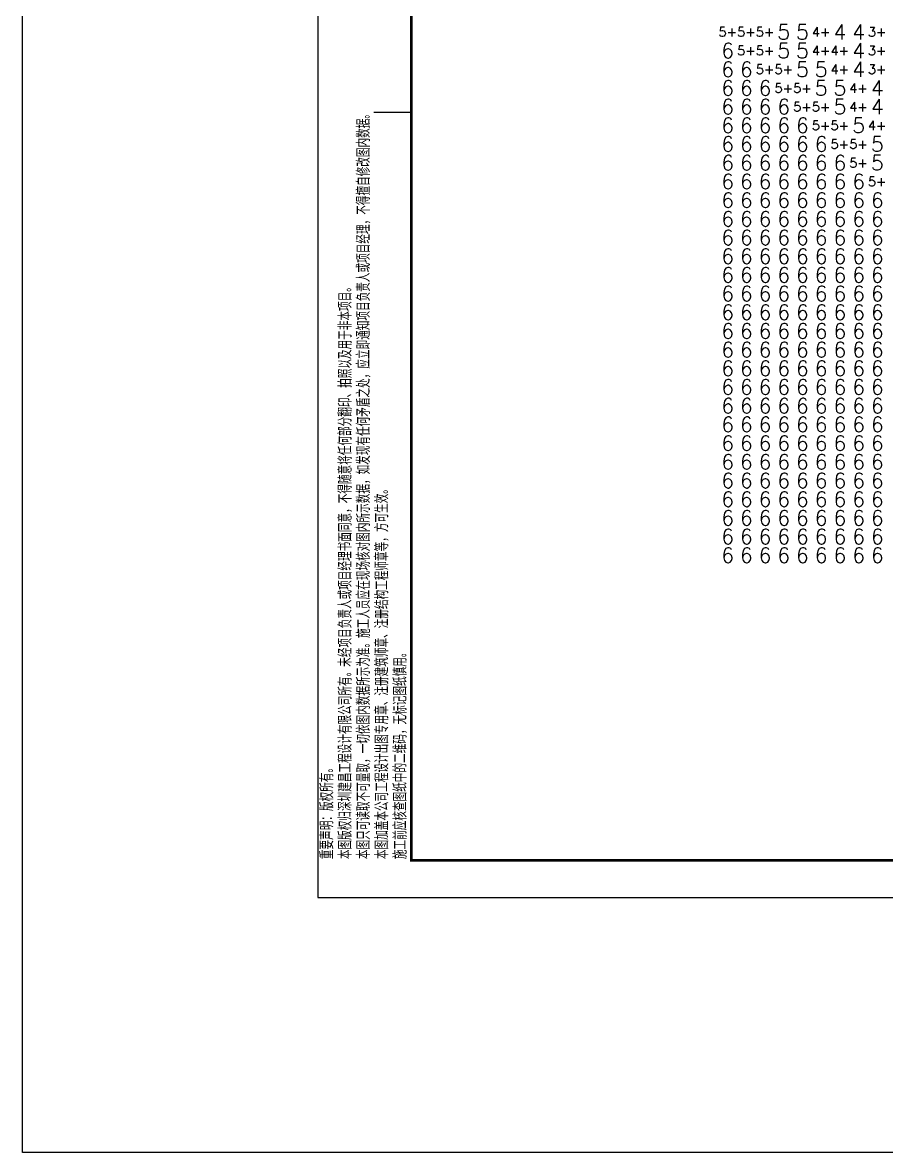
# Model space of a CAD drawing. Extents: x 36524853 to 36525459, y 2743936 to 2747542.
# Drawn here: x 36524853.7 to 36524969.2, y 2746843.4 to 2746994.5 of the extents above; entities that cross this region are included whole.
import ezdxf
from ezdxf.enums import TextEntityAlignment as Align

# ---------------------------------------------------------------- set-up
doc = ezdxf.new("R2010")
doc.units = 0
doc.header["$LTSCALE"] = 1000
doc.header["$MEASUREMENT"] = 0
for name, color, linetype in [('_0', 7, 'Continuous'), ('A0-11 图框-粗线', 16, 'Continuous'), ('A0-13 图框-细线', 7, 'Continuous'), ('A0-21 图框-不可改文字', 7, 'Continuous'), ('TG_SUNTESTE', 7, 'Continuous')]:
    doc.layers.add(name, color=color, linetype=linetype)
doc.layers.add('yichutu', color=7, linetype='Continuous', true_color=0xffffff, plot=False)
doc.styles.add('_TCH_SUNANA', font='SIMPLEX', dxfattribs={"width": 0.8, "bigfont": 'HZTXT'})
doc.styles.add('SKED-宋体', font='XCSG', dxfattribs={"width": 0.7, "bigfont": 'HZTXT'})

# ---------------------------------------------------------------- blocks, each defined once
blk = doc.blocks.new('33')
at = {"layer": 'Defpoints'}
blk.add_lwpolyline([(36502158.808, 2731665.999), (36502400.933, 2731665.999), (36502400.933, 2731494.799), (36502158.808, 2731494.799)], close=True, dxfattribs=at)
blk = doc.blocks.new('yct-420-297-420-297-1-3000.0')
at = {"layer": 'yichutu', "color": 7, "linetype": 'Continuous', "true_color": 0xffffff}
blk.add_lwpolyline([(0, 0), (0, 297), (420, 297), (420, 0)], close=True, dxfattribs=at)
blk = doc.blocks.new('A$C6202001D')
at = {"layer": 'A0-11 图框-粗线', "const_width": 70}
blk.add_lwpolyline([(58400, 41000), (2500, 41000), (2500, 1000), (58400, 1000)], close=True, dxfattribs=at)
at = {"layer": 'A0-13 图框-细线'}
blk.add_line((2500, 21000), (1500, 21000), dxfattribs=at)
blk.add_lwpolyline([(59400, 42000), (0, 42000), (0, 0), (59400, 0)], close=True, dxfattribs=at)
at = {"layer": 'A0-21 图框-不可改文字', "style": 'SKED-宋体', "width": 0.7}
for s, p in [('本图只可读取不可量取，一切依图内数据所示为准。施工人员应在现场核对图内所示数据，如发现有任何矛盾之处，应立即通知项目负责人或项目经理，不得擅自修改图内数据。', (1398, 1029)), ('本图版权归深圳建昌工程设计有限公司所有。未经项目负责人或项目经理书面同意，不得随意将任何部分翻印、拍照以及用于非本项目。', (908, 1029)), ('本图加盖本公司工程设计出图专用章、注册建筑师章、注册结构工程师章等，方可生效。', (1888, 1029)), ('施工前应核查图纸中的二维码，无标记图纸慎用。', (2378, 1029)), ('重要声明：版权所有。', (418, 1029))]:
    blk.add_text(s, height=350, rotation=90, dxfattribs=at).set_placement(p)

msp = doc.modelspace()

# ---------------------------------------------------------------- block references
at = {"xscale": 0.005, "yscale": 0.005, "zscale": 0.005}
msp.add_blockref('A$C6202001D', (36524893.16, 2746877.5), dxfattribs=at)
at = {"layer": '_0', "xscale": 1.583838383838384, "yscale": 1.583838383838384, "zscale": 1.583838383838384}
msp.add_blockref('33', (-21288666.55, -1579402.89), dxfattribs=at)
at = {"layer": 'yichutu', "linetype": 'Continuous', "xscale": 0.9129735061014543, "yscale": 0.9129735061014543, "zscale": 0.9129735061014543}
msp.add_blockref('yct-420-297-420-297-1-3000.0', (36524853.67, 2746843.42), dxfattribs=at)

# ---------------------------------------------------------------- texts
at = {"layer": 'TG_SUNTESTE', "color": 6, "style": '_TCH_SUNANA'}
for s, height, p in [('5+', 1.25, (36524948.01, 2746993.28)), ('5+', 1.25, (36524950.51, 2746993.28)), ('5+', 1.25, (36524953.01, 2746993.28)), ('5', 2, (36524955.51, 2746993.28)), ('5', 2, (36524958.01, 2746993.28)), ('5', 2, (36524955.51, 2746990.78)), ('5', 2, (36524958.01, 2746990.78)), ('5+', 1.25, (36524950.51, 2746990.78)), ('5+', 1.25, (36524953.01, 2746990.78)), ('5+', 1.25, (36524953.01, 2746988.28)), ('5+', 1.25, (36524955.51, 2746988.28)), ('5', 2, (36524958.01, 2746988.28)), ('5', 2, (36524960.51, 2746988.28)), ('5+', 1.25, (36524955.51, 2746985.78)), ('5+', 1.25, (36524958.01, 2746985.78)), ('5', 2, (36524960.51, 2746985.78)), ('5', 2, (36524963.01, 2746985.78)), ('5', 2, (36524963.01, 2746983.28)), ('5+', 1.25, (36524958.01, 2746983.28)), ('5+', 1.25, (36524960.51, 2746983.28)), ('5+', 1.25, (36524960.51, 2746980.78)), ('5+', 1.25, (36524963.01, 2746980.78)), ('5', 2, (36524965.51, 2746980.78)), ('5+', 1.25, (36524963.01, 2746978.28)), ('5+', 1.25, (36524965.51, 2746978.28)), ('5', 2, (36524968.01, 2746978.28)), ('5', 2, (36524968.01, 2746975.78)), ('5+', 1.25, (36524965.51, 2746975.78)), ('5+', 1.25, (36524968.01, 2746973.28))]:
    msp.add_text(s, height=height, dxfattribs=at).set_placement(p, align=Align.MIDDLE_CENTER)
at = {"layer": 'TG_SUNTESTE', "color": 5, "style": '_TCH_SUNANA'}
for s, height, p in [('4+', 1.25, (36524960.51, 2746993.28)), ('4', 2, (36524963.01, 2746993.28)), ('4', 2, (36524965.51, 2746993.28)), ('4', 2, (36524965.51, 2746990.78)), ('4+', 1.25, (36524960.51, 2746990.78)), ('4+', 1.25, (36524963.01, 2746990.78)), ('4+', 1.25, (36524963.01, 2746988.28)), ('4', 2, (36524965.51, 2746988.28)), ('4+', 1.25, (36524965.51, 2746985.78)), ('4', 2, (36524968.01, 2746985.78)), ('4', 2, (36524968.01, 2746983.28)), ('4+', 1.25, (36524965.51, 2746983.28)), ('4+', 1.25, (36524968.01, 2746980.78))]:
    msp.add_text(s, height=height, dxfattribs=at).set_placement(p, align=Align.MIDDLE_CENTER)
at = {"layer": 'TG_SUNTESTE', "color": 4, "style": '_TCH_SUNANA'}
for p in [(36524968.01, 2746993.28), (36524968.01, 2746990.78), (36524968.01, 2746988.28)]:
    msp.add_text('3+', height=1.25, dxfattribs=at).set_placement(p, align=Align.MIDDLE_CENTER)
at = {"layer": 'TG_SUNTESTE', "color": 7, "style": '_TCH_SUNANA'}
for p in [(36524948.01, 2746990.78), (36524948.01, 2746988.28), (36524950.51, 2746988.28), (36524948.01, 2746985.78), (36524950.51, 2746985.78), (36524953.01, 2746985.78), (36524948.01, 2746983.28), (36524950.51, 2746983.28), (36524953.01, 2746983.28), (36524955.51, 2746983.28), (36524948.01, 2746980.78), (36524950.51, 2746980.78), (36524953.01, 2746980.78), (36524955.51, 2746980.78), (36524958.01, 2746980.78), (36524948.01, 2746978.28), (36524950.51, 2746978.28), (36524953.01, 2746978.28), (36524955.51, 2746978.28), (36524958.01, 2746978.28), (36524960.51, 2746978.28), (36524948.01, 2746975.78), (36524950.51, 2746975.78), (36524953.01, 2746975.78), (36524955.51, 2746975.78), (36524958.01, 2746975.78), (36524960.51, 2746975.78), (36524963.01, 2746975.78), (36524948.01, 2746973.28), (36524950.51, 2746973.28), (36524953.01, 2746973.28), (36524955.51, 2746973.28), (36524958.01, 2746973.28), (36524960.51, 2746973.28), (36524963.01, 2746973.28), (36524965.51, 2746973.28), (36524948.01, 2746970.78), (36524950.51, 2746970.78), (36524953.01, 2746970.78), (36524955.51, 2746970.78), (36524958.01, 2746970.78), (36524960.51, 2746970.78), (36524963.01, 2746970.78), (36524965.51, 2746970.78), (36524968.01, 2746970.78), (36524948.01, 2746968.28), (36524950.51, 2746968.28), (36524953.01, 2746968.28), (36524955.51, 2746968.28), (36524958.01, 2746968.28), (36524960.51, 2746968.28), (36524963.01, 2746968.28), (36524965.51, 2746968.28), (36524968.01, 2746968.28), (36524948.01, 2746965.78), (36524950.51, 2746965.78), (36524953.01, 2746965.78), (36524955.51, 2746965.78), (36524958.01, 2746965.78), (36524960.51, 2746965.78), (36524963.01, 2746965.78), (36524965.51, 2746965.78), (36524968.01, 2746965.78), (36524948.01, 2746963.28), (36524950.51, 2746963.28), (36524953.01, 2746963.28), (36524955.51, 2746963.28), (36524958.01, 2746963.28), (36524960.51, 2746963.28), (36524963.01, 2746963.28), (36524965.51, 2746963.28), (36524968.01, 2746963.28), (36524948.01, 2746960.78), (36524950.51, 2746960.78), (36524953.01, 2746960.78), (36524955.51, 2746960.78), (36524958.01, 2746960.78), (36524960.51, 2746960.78), (36524963.01, 2746960.78), (36524965.51, 2746960.78), (36524968.01, 2746960.78), (36524948.01, 2746958.28), (36524950.51, 2746958.28), (36524953.01, 2746958.28), (36524955.51, 2746958.28), (36524958.01, 2746958.28), (36524960.51, 2746958.28), (36524963.01, 2746958.28), (36524965.51, 2746958.28), (36524968.01, 2746958.28), (36524948.01, 2746955.78), (36524950.51, 2746955.78), (36524953.01, 2746955.78), (36524955.51, 2746955.78), (36524958.01, 2746955.78), (36524960.51, 2746955.78), (36524963.01, 2746955.78), (36524965.51, 2746955.78), (36524968.01, 2746955.78), (36524948.01, 2746953.28), (36524950.51, 2746953.28), (36524953.01, 2746953.28), (36524955.51, 2746953.28), (36524958.01, 2746953.28), (36524960.51, 2746953.28), (36524963.01, 2746953.28), (36524965.51, 2746953.28), (36524968.01, 2746953.28), (36524948.01, 2746950.78), (36524950.51, 2746950.78), (36524953.01, 2746950.78), (36524955.51, 2746950.78), (36524958.01, 2746950.78), (36524960.51, 2746950.78), (36524963.01, 2746950.78), (36524965.51, 2746950.78), (36524968.01, 2746950.78), (36524948.01, 2746948.28), (36524950.51, 2746948.28), (36524953.01, 2746948.28), (36524955.51, 2746948.28), (36524958.01, 2746948.28), (36524960.51, 2746948.28), (36524963.01, 2746948.28), (36524965.51, 2746948.28), (36524968.01, 2746948.28), (36524948.01, 2746945.78), (36524950.51, 2746945.78), (36524953.01, 2746945.78), (36524955.51, 2746945.78), (36524958.01, 2746945.78), (36524960.51, 2746945.78), (36524963.01, 2746945.78), (36524965.51, 2746945.78), (36524968.01, 2746945.78), (36524948.01, 2746943.28), (36524950.51, 2746943.28), (36524953.01, 2746943.28), (36524955.51, 2746943.28), (36524958.01, 2746943.28), (36524960.51, 2746943.28), (36524963.01, 2746943.28), (36524965.51, 2746943.28), (36524968.01, 2746943.28), (36524948.01, 2746940.78), (36524950.51, 2746940.78), (36524953.01, 2746940.78), (36524955.51, 2746940.78), (36524958.01, 2746940.78), (36524960.51, 2746940.78), (36524963.01, 2746940.78), (36524965.51, 2746940.78), (36524968.01, 2746940.78), (36524948.01, 2746938.28), (36524950.51, 2746938.28), (36524953.01, 2746938.28), (36524955.51, 2746938.28), (36524958.01, 2746938.28), (36524960.51, 2746938.28), (36524963.01, 2746938.28), (36524965.51, 2746938.28), (36524968.01, 2746938.28), (36524948.01, 2746935.78), (36524950.51, 2746935.78), (36524953.01, 2746935.78), (36524955.51, 2746935.78), (36524958.01, 2746935.78), (36524960.51, 2746935.78), (36524963.01, 2746935.78), (36524965.51, 2746935.78), (36524968.01, 2746935.78), (36524948.01, 2746933.28), (36524950.51, 2746933.28), (36524953.01, 2746933.28), (36524955.51, 2746933.28), (36524958.01, 2746933.28), (36524960.51, 2746933.28), (36524963.01, 2746933.28), (36524965.51, 2746933.28), (36524968.01, 2746933.28), (36524948.01, 2746930.78), (36524950.51, 2746930.78), (36524953.01, 2746930.78), (36524955.51, 2746930.78), (36524958.01, 2746930.78), (36524960.51, 2746930.78), (36524963.01, 2746930.78), (36524965.51, 2746930.78), (36524968.01, 2746930.78), (36524948.01, 2746928.28), (36524950.51, 2746928.28), (36524953.01, 2746928.28), (36524955.51, 2746928.28), (36524958.01, 2746928.28), (36524960.51, 2746928.28), (36524963.01, 2746928.28), (36524965.51, 2746928.28), (36524968.01, 2746928.28), (36524948.01, 2746925.78), (36524950.51, 2746925.78), (36524953.01, 2746925.78), (36524955.51, 2746925.78), (36524958.01, 2746925.78), (36524960.51, 2746925.78), (36524963.01, 2746925.78), (36524965.51, 2746925.78), (36524968.01, 2746925.78), (36524948.01, 2746923.28), (36524950.51, 2746923.28), (36524953.01, 2746923.28), (36524955.51, 2746923.28), (36524958.01, 2746923.28), (36524960.51, 2746923.28), (36524963.01, 2746923.28), (36524965.51, 2746923.28), (36524968.01, 2746923.28)]:
    msp.add_text('6', height=2, dxfattribs=at).set_placement(p, align=Align.MIDDLE_CENTER)

doc.saveas('drawing.dxf')
